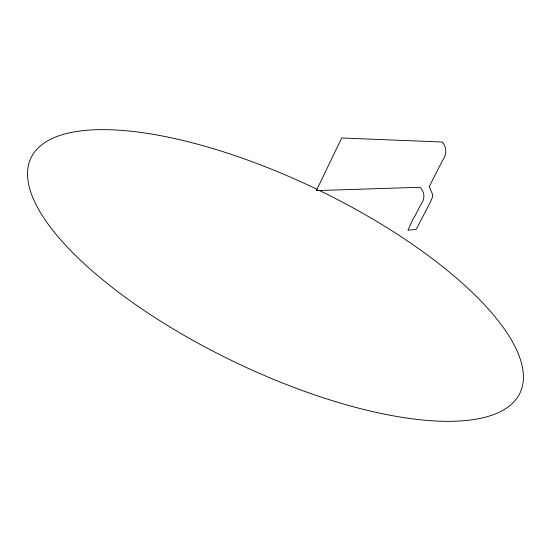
<?xml version="1.0" encoding="UTF-8"?>
<svg xmlns="http://www.w3.org/2000/svg" width="551" height="551" viewBox="0 0 551 551"><rect width="100%" height="100%" fill="white"/><g stroke="black" fill="none" stroke-linecap="round" stroke-linejoin="round"><path stroke-width="0.83" d="M442.873 142.861L442.453 142.179A4.208 1.667 -57.7 0 0 442.191 142.013L341.682 137.998L316.364 190.618L419.793 187.285A4.387 1.722 -56.7 0 1 420.069 187.416C424.973 192.147 425.062 199.118 420.916 204.393L414.235 217.397L413.767 217.438L407.981 230.187L415.557 229.519L416.425 229.009L430.655 201.514L432.466 197.217L432.68 194.613L429.208 186.644L442.639 160.3C446.496 155.065 447.143 148.281 442.949 143.012M319.511 190.522A271.292 95.66 25.7 0 1 465.32 420.578A271.292 95.66 25.7 0 1 42.696 216.185A271.292 95.66 25.7 0 1 317.238 189.42"/></g></svg>
